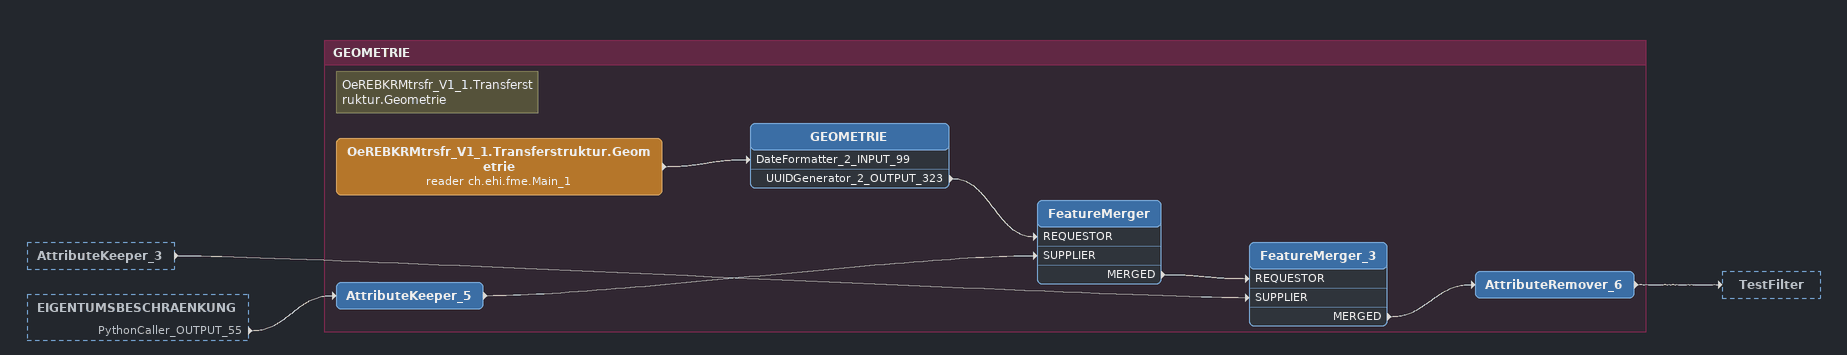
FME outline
AttributeKeeper_3 [outside]
    -> FeatureMerger_3 [SUPPLIER]
EIGENTUMSBESCHRAENKUNG [outside]
    PythonCaller_OUTPUT_55 -> AttributeKeeper_5

Bookmark: GEOMETRIE
AttributeKeeper_5
    -> FeatureMerger [SUPPLIER]
Note: OeREBKRMtrsfr_V1_1.Transferstruktur.Geometrie
OeREBKRMtrsfr_V1_1.Transferstruktur.Geometrie (reader ch.ehi.fme.Main_1)
    -> GEOMETRIE [DateFormatter_2_INPUT_99]
GEOMETRIE
    UUIDGenerator_2_OUTPUT_323 -> FeatureMerger [REQUESTOR]
FeatureMerger
    MERGED -> FeatureMerger_3 [REQUESTOR]
FeatureMerger_3
    MERGED -> AttributeRemover_6
AttributeRemover_6
    -> TestFilter
